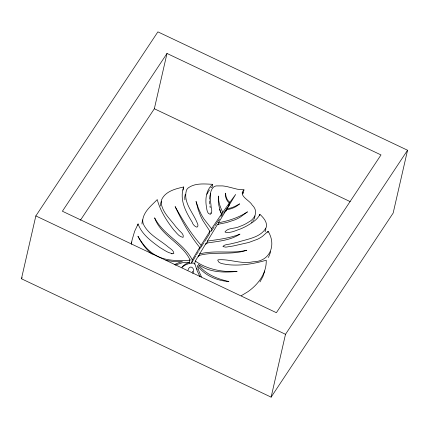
<?xml version="1.0" encoding="UTF-8"?>
<svg xmlns="http://www.w3.org/2000/svg" width="429" height="429" viewBox="0 0 429 429"><rect width="100%" height="100%" fill="white"/><g stroke="black" fill="none" stroke-linecap="round" stroke-linejoin="round"><path stroke-width="0.64" d="M160.419 206.043L160.43 205.255A15.031 11.513 12.9 0 1 160.87 202.965L161.502 201.491M209.572 199.249L210.087 195.163M255.073 215.91L254.188 219.026M142.165 221.949L142.026 223.01A16.543 12.672 12.9 0 0 142.02 224.056M131.365 243.071L131.606 241.961M191.57 262.993L192.283 259.867C183.387 242.717 163.411 235.199 154.622 217.835C160.87 235.848 182.271 243.205 190.015 259.894A1.003 0.767 12.9 0 1 189.731 260.221C180.024 260.671 169.75 261.138 160.446 257.577A28.598 21.911 12.9 0 1 156.129 255.577C148.214 251.238 142.358 243.983 137.945 236.25C141.484 243.093 146.069 249.587 152.311 254.209M21.45 278.764L35.843 215.926L157.888 31.859L407.55 150.236L393.157 213.074L271.112 397.141L21.45 278.764L22.19 277.649M80.411 220.259L154.338 108.757L167.004 53.459L381 154.928L276.389 312.703L62.393 211.234L167.004 53.459M137.795 225.204L138.084 223.954C141.817 234.448 151.475 241.35 160.119 247.699C164.296 249.957 168.613 253.657 173.557 253.566A0.928 0.713 12.9 0 0 173.852 253.308C173.616 249.834 169.133 248.166 166.945 245.924C158.768 239.393 148.455 234.255 143.559 224.565A16.543 12.672 12.9 0 1 142.744 219.884C143.951 211.229 151.566 205.496 157.245 199.576C160.221 210.827 166.683 220.849 173.772 229.933C176.442 232.577 178.888 236.717 182.877 237.328A0.853 0.649 12.9 0 0 183.188 237.183C184.207 233.767 179.526 231.451 177.869 228.968A98.531 75.477 12.9 0 1 175.734 226.603C170.259 219.08 161.883 211.969 161.143 202.129A15.031 11.513 12.9 0 1 161.583 199.839C165.208 191.366 175.541 188.744 183.725 187.001L183.011 190.127M189.296 263.02L190.068 259.663M183.725 187.001L183.129 188.846A42.669 32.69 12.9 0 0 182.212 194.509C181.858 202.842 185.478 210.671 189.527 217.739A177.896 136.272 12.9 0 0 192.321 222.41C192.465 224.705 198.278 230.1 197.978 225.021C194.289 213.529 182.416 202.697 186.583 189.945A12.232 9.368 12.9 0 1 188.454 187.736C195.436 182.829 204.665 183.966 212.714 184.314L211.996 187.441L210.784 187.35M194.584 264.2L195.297 261.073L198.627 255.582C214.361 251.088 231.156 255.534 246.793 250.236C231.274 254.091 215.042 249.775 199.614 253.952L199.179 255.829M199.008 250.531L199.721 247.404C189.623 235.049 181.901 220.967 175.123 206.574C182.722 220.098 190.749 233.542 201.083 245.19L200.364 248.316M198.337 256.832L198.627 255.582M205.872 244.401L206.156 243.146C217.616 241.345 230.003 240.599 239.988 234.105C229.622 238.277 218.377 239.489 207.405 241.087L206.832 243.592M210.837 231.858L211.556 228.732L204.016 219.053A75.177 57.588 12.9 0 1 201.024 213.964L198.568 208.698L196.032 201.437L198.085 209.277L200.204 215.004A84.411 64.661 12.9 0 0 202.89 220.576L209.888 231.279L209.17 234.406L204.579 241.57M218.077 224.64L218.506 222.769L226.346 209.824C231.21 209.089 236.025 207.266 239.639 203.839L235.14 206.285A35.902 27.504 12.9 0 1 230.293 208.103L226.866 208.961L226.582 210.21M220.935 216.983L221.648 213.857C219.139 208.301 217.589 202.113 218.586 196.005C218.093 201.737 220.308 207.245 222.737 212.307L222.018 215.438M226.062 211.073L226.346 209.824M229.156 205.453L229.874 202.327C226.973 200.236 225.59 196.654 225.622 193.157C225 196.857 226.437 200.697 229.322 203.089L228.603 206.215L225.204 210.945M242.347 193.881L243.259 192.975L243.978 189.849L237.296 189.2L227.188 186.642A32.18 24.651 12.9 0 0 222.49 185.907L216.227 185.918A6.473 4.96 12.9 0 0 213.454 187.173C208.875 191.795 210.333 199.217 210.988 205.019C210.821 207.754 213.272 212.425 210.355 214.334C206.37 213.883 206.955 207.92 206.161 205.057C205.234 197.678 206.617 189.237 212.714 184.314M259.609 215.572L259.894 214.323C262.859 217.133 266.012 220.415 266.532 224.657A11.964 9.165 12.9 0 1 266.339 227.086C261.395 237.602 247.463 238.915 237.591 242.256A163.588 125.316 12.9 0 1 232.051 243.533C229.242 244.616 225.091 243.978 222.994 246.326A0.622 0.477 12.9 0 0 223.112 246.627L225.772 247.152L233.199 245.989L248.836 242.455L257.663 239.184A42.026 32.191 12.9 0 0 262.494 236.309L268.093 231.306C276.641 244.862 270.007 261.776 252.912 261.808C241.248 264.377 229.499 258.789 218.093 259.818A1.534 1.174 12.9 0 0 217.75 260.333C218.704 263.98 224.126 263.814 227.15 264.586C240.294 266.114 253.619 263.905 266.232 260.221A50.831 38.937 12.9 0 1 265.851 265.959C264.5 274.27 259.593 281.601 253.48 287.216A71.616 54.858 12.9 0 1 247.823 291.758L241.312 295.694M267.809 232.556L268.093 231.306M271.112 397.141L285.505 334.304L407.55 150.236M270.694 251.646L269.026 256.22M264.763 270.972L262.929 276.523L260.001 281.907M185.274 194.348L184.733 197.222L184.899 199.914M142.235 221.418L142.68 219.814M192.793 273.396C196.01 268.79 189.688 263.529 187.982 270.249M210.205 194.632L210.687 193.243M259.894 214.323C257.566 219.627 252.214 222.71 247.458 225.563A77.746 59.556 12.9 0 1 240.91 228.764C235.988 230.378 230.539 233.44 225.252 232.191A0.756 0.579 12.9 0 1 225.021 231.837C227.971 227.526 235.253 228.893 239.602 226.501A41.828 32.041 12.9 0 0 248.541 222.12C255.346 218.629 258.537 210.902 252.166 205.035C249.812 200.338 237.779 195.688 243.978 189.849M265.042 231.74L265.621 230.217A11.964 9.165 12.9 0 0 265.841 228.614M206.95 194.257L208.553 191.275M138.084 223.954L134.615 231.365L132.084 239.945A79.113 60.607 12.9 0 0 131.435 244.262M192.283 259.867L199.721 247.404M191.865 262.489L195.796 255.845M196.423 254.794L197.056 253.748M199.614 253.952L206.156 243.146M207.405 241.087L217.508 224.41L226.732 222.533L234.851 219.852A49.946 38.261 12.9 0 0 240.117 217.24L247.458 211.846C238.771 217.616 228.684 220.844 218.506 222.769M226.866 208.961L235.671 194.428L229.874 202.327M197.378 253.212L198.359 251.603M201.083 245.19L209.888 231.279M201.056 247.206L203.963 242.546M268.179 257.534L268.742 256.655M211.556 228.732L221.648 213.857M211.502 230.856L214.205 226.802M214.908 225.761L219.541 218.983M222.737 212.307L229.322 203.089M223.584 213.218L224.882 211.395M253.775 219.691L252.713 221.064M208.891 190.819L209.561 189.913M251.346 222.469L252.064 221.766M174.179 264.714L179.279 262.478L182.373 261.62L173.874 261.556L166.034 260.408M175.375 265.079L182.159 262.805A22.281 17.069 12.9 0 1 185.789 262.328L189.634 262.355A17.144 13.133 12.9 0 0 181.939 267.337A19.235 14.736 12.9 0 1 190.696 263.208L193.5 263.068L194.884 263.856L197.206 270.903L200.021 276.748M242.16 192.953L243.259 192.975M154.338 108.757L350.198 201.625M35.843 215.926L285.505 334.304M195.297 261.073C207.405 269.557 222.554 272.313 237.108 271.444C228.169 272.286 218.967 272.549 210.237 270.125A31.617 24.222 12.9 0 1 203.861 267.723L198.225 264.436C205.378 274.378 217.412 278.984 228.947 281.547C216.79 280.738 204.644 275.498 197.313 265.476L199.051 271.471L201.48 276.946M171.605 253.48L172.056 253.952M196.6 268.602L197.308 269.466M192.348 271.267L192.659 271.932M220.216 211.39L220.93 213.09M219.38 209.186L219.975 210.821M189.259 262.183L189.35 262.789M209.985 206.086L210.199 207.631M210.896 212.752L210.961 213.529M209.743 203.984L209.567 200.895"/></g></svg>
